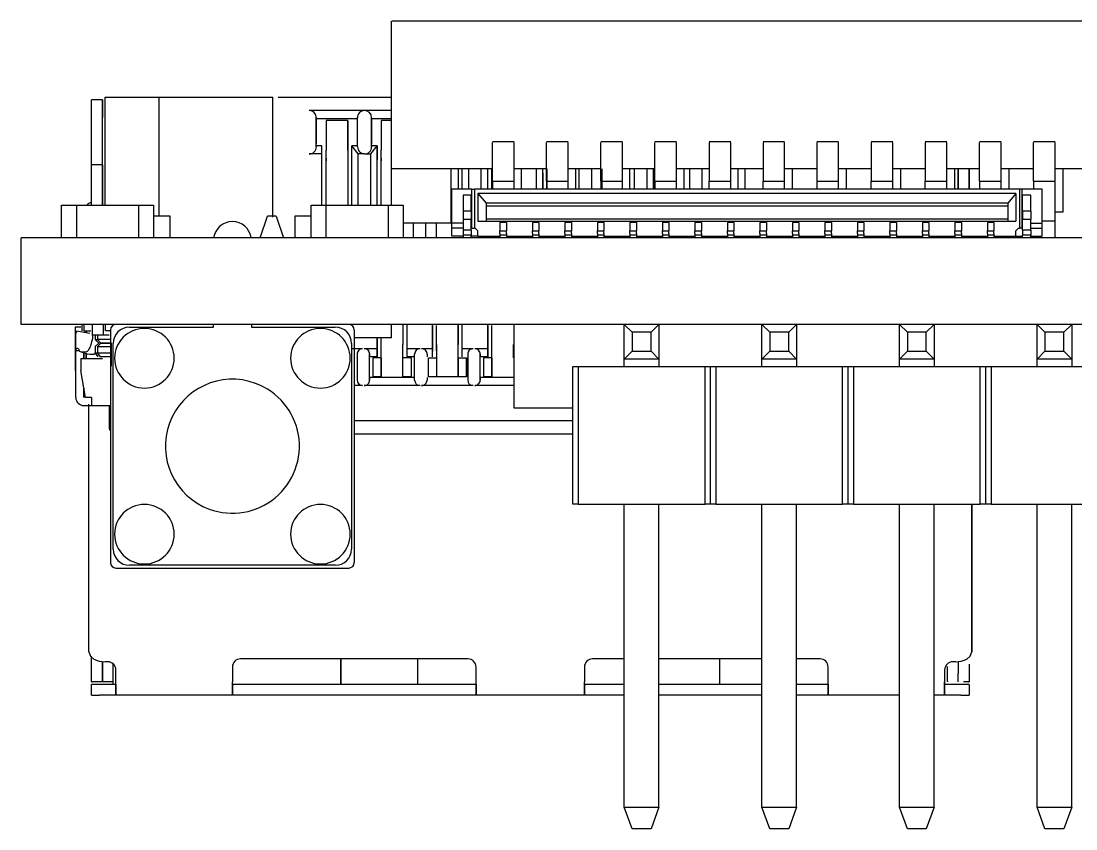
# Model space of a CAD drawing. Header units: millimetres. Extents: x 2 to 1109, y 2 to 430.
# Drawn here: x 72.52 to 91.99, y 259.17 to 274.09 of the extents above; entities that cross this region are included whole.
import ezdxf

# ---------------------------------------------------------------- set-up
doc = ezdxf.new("R2010")
doc.units = ezdxf.units.MM
doc.header["$LTSCALE"] = 0.5
doc.layers.add('几何体', color=7, linetype='Continuous')

msp = doc.modelspace()

# ---------------------------------------------------------------- linework, layer by layer
at = {"layer": '几何体'}
for p, q in [((79.362, 271.364), (79.362, 274.091)), ((94.466, 274.091), (79.366, 274.091)), ((74.021, 272.637), (73.821, 272.637)), ((73.821, 272.487), (73.821, 272.637)), ((74.021, 272.487), (74.021, 272.637)), ((74.021, 272.637), (74.021, 272.487)), ((74.071, 270.687), (74.071, 272.687)), ((74.071, 272.687), (75.071, 272.687)), ((75.071, 270.487), (75.071, 272.687)), ((75.071, 272.687), (77.171, 272.687)), ((77.171, 270.471), (77.171, 272.687)), ((77.171, 270.471), (77.171, 272.687)), ((77.266, 272.687), (79.362, 272.687)), ((73.821, 270.687), (73.821, 272.487)), ((74.021, 270.687), (74.021, 272.487)), ((74.021, 272.487), (74.021, 272.312)), ((78.861, 272.437), (77.841, 272.437)), ((79.362, 272.437), (78.861, 272.437)), ((74.021, 272.312), (74.021, 272.312)), ((77.971, 272.307), (77.971, 272.287)), ((77.971, 271.767), (77.971, 272.307)), ((78.731, 272.287), (77.971, 272.287)), ((77.971, 272.287), (77.971, 271.827)), ((78.551, 272.255), (78.151, 272.255)), ((78.151, 272.255), (78.151, 271.707)), ((78.551, 271.707), (78.551, 272.255)), ((78.551, 272.255), (78.551, 271.827)), ((78.731, 271.767), (78.731, 272.307)), ((78.991, 272.287), (78.991, 272.307)), ((78.991, 271.767), (78.991, 272.307)), ((79.362, 272.287), (78.991, 272.287)), ((78.991, 272.287), (78.991, 271.827)), ((79.362, 272.255), (79.171, 272.255)), ((79.171, 272.255), (79.171, 271.707)), ((81.623, 271.858), (81.223, 271.858)), ((81.223, 271.132), (81.223, 271.847)), ((81.623, 271.132), (81.623, 271.847)), ((82.623, 271.858), (82.223, 271.858)), ((82.223, 271.132), (82.223, 271.847)), ((82.623, 271.132), (82.623, 271.847)), ((83.623, 271.858), (83.223, 271.858)), ((83.223, 271.132), (83.223, 271.847)), ((83.623, 271.132), (83.623, 271.847)), ((84.623, 271.858), (84.223, 271.858)), ((84.223, 271.132), (84.223, 271.847)), ((84.623, 271.132), (84.623, 271.847)), ((85.623, 271.858), (85.223, 271.858)), ((85.223, 271.847), (85.223, 271.132)), ((85.623, 271.132), (85.623, 271.847)), ((86.612, 271.858), (86.223, 271.858)), ((86.223, 271.847), (86.223, 271.132)), ((86.612, 271.132), (86.612, 271.847)), ((87.612, 271.858), (87.212, 271.858)), ((87.212, 271.847), (87.212, 271.132)), ((87.612, 271.132), (87.612, 271.847)), ((88.612, 271.858), (88.212, 271.858)), ((88.212, 271.847), (88.212, 271.132)), ((88.612, 271.132), (88.612, 271.847)), ((89.612, 271.858), (89.212, 271.858)), ((89.212, 271.847), (89.212, 271.132)), ((89.612, 271.132), (89.612, 271.847)), ((90.612, 271.858), (90.212, 271.858)), ((90.212, 271.132), (90.212, 271.847)), ((90.612, 271.132), (90.612, 271.847)), ((91.612, 271.858), (91.212, 271.858)), ((91.212, 271.132), (91.212, 271.847)), ((91.612, 271.132), (91.612, 271.847)), ((77.971, 271.827), (77.971, 271.816)), ((77.971, 271.767), (77.971, 271.787)), ((78.076, 271.787), (77.971, 271.787)), ((77.971, 271.787), (77.971, 271.787)), ((78.076, 271.526), (78.076, 271.787)), ((78.076, 271.637), (78.076, 271.787)), ((78.151, 270.687), (78.151, 271.707)), ((78.551, 271.827), (78.551, 271.827)), ((78.551, 271.827), (78.551, 271.707)), ((78.551, 271.707), (78.551, 270.687)), ((78.551, 271.707), (78.551, 270.687)), ((78.746, 271.637), (78.626, 271.787)), ((78.626, 270.687), (78.626, 271.787)), ((78.731, 271.787), (78.626, 271.787)), ((78.976, 271.637), (79.096, 271.787)), ((78.991, 271.827), (78.991, 271.816)), ((78.991, 271.787), (78.991, 271.767)), ((79.096, 271.787), (78.991, 271.787)), ((78.991, 271.787), (78.991, 271.787)), ((79.096, 271.787), (79.096, 271.526)), ((79.096, 270.687), (79.096, 271.787)), ((79.171, 270.687), (79.171, 271.707)), ((78.076, 271.637), (77.841, 271.637)), ((78.076, 270.687), (78.076, 271.637)), ((78.151, 271.557), (78.151, 271.506)), ((78.151, 270.687), (78.151, 271.506)), ((78.861, 271.637), (78.746, 271.637)), ((78.746, 270.687), (78.746, 271.637)), ((78.861, 271.637), (78.976, 271.637)), ((78.976, 270.687), (78.976, 271.637)), ((79.171, 271.557), (79.171, 271.506)), ((79.171, 270.687), (79.171, 271.506)), ((74.021, 271.437), (73.821, 271.437)), ((78.076, 271.287), (78.076, 271.287)), ((79.096, 271.287), (79.096, 271.287)), ((81.223, 271.364), (79.362, 271.364)), ((79.362, 270.687), (79.362, 271.364)), ((80.462, 270.364), (80.462, 271.364)), ((80.591, 271.364), (80.591, 270.987)), ((80.591, 271.364), (80.591, 270.987)), ((80.666, 270.98), (80.666, 271.364)), ((80.786, 270.987), (80.786, 271.364)), ((81.016, 270.987), (81.016, 271.364)), ((81.136, 270.987), (81.136, 271.364)), ((81.136, 271.287), (81.136, 271.287)), ((81.211, 270.987), (81.211, 271.364)), ((82.223, 271.364), (81.623, 271.364)), ((81.762, 270.987), (81.762, 271.364)), ((82.036, 270.987), (82.036, 271.364)), ((82.156, 271.287), (82.156, 271.364)), ((82.156, 270.987), (82.156, 271.364)), ((82.156, 271.287), (82.156, 271.287)), ((82.156, 271.287), (82.156, 270.987)), ((82.231, 270.987), (82.231, 271.364)), ((83.223, 271.364), (82.623, 271.364)), ((82.762, 270.987), (82.762, 271.364)), ((82.826, 270.987), (82.826, 271.364)), ((83.056, 270.987), (83.056, 271.364)), ((83.176, 271.287), (83.176, 271.287)), ((83.251, 270.987), (83.251, 271.364)), ((84.223, 271.364), (83.623, 271.364)), ((83.762, 270.987), (83.762, 271.364)), ((83.846, 270.987), (83.846, 271.364)), ((84.076, 270.987), (84.076, 271.364)), ((84.196, 271.287), (84.196, 271.364)), ((84.196, 270.987), (84.196, 271.364)), ((84.196, 271.287), (84.196, 271.287)), ((84.196, 271.287), (84.196, 270.987)), ((85.223, 271.364), (84.623, 271.364)), ((84.762, 270.987), (84.762, 271.364)), ((84.866, 270.987), (84.866, 271.364)), ((85.096, 270.987), (85.096, 271.364)), ((86.223, 271.364), (85.623, 271.364)), ((85.762, 270.987), (85.762, 271.364)), ((85.886, 270.987), (85.886, 271.364)), ((87.212, 271.364), (86.612, 271.364)), ((86.762, 270.987), (86.762, 271.364)), ((88.212, 271.364), (87.612, 271.364)), ((87.762, 270.987), (87.762, 271.364)), ((89.212, 271.364), (88.612, 271.364)), ((88.762, 270.987), (88.762, 271.364)), ((90.212, 271.364), (89.612, 271.364)), ((89.762, 270.987), (89.762, 271.364)), ((89.821, 270.987), (89.821, 271.364)), ((89.821, 270.987), (89.821, 271.364)), ((89.821, 271.364), (89.821, 270.987)), ((90.021, 270.987), (90.021, 271.364)), ((90.021, 271.364), (90.021, 270.987)), ((90.021, 270.987), (90.021, 271.364)), ((91.212, 271.364), (90.612, 271.364)), ((90.762, 270.987), (90.762, 271.364)), ((92.212, 271.364), (91.612, 271.364)), ((91.762, 270.564), (91.762, 271.364)), ((81.223, 271.132), (81.223, 270.987)), ((81.223, 271.132), (81.623, 271.132)), ((81.623, 270.987), (81.623, 271.132)), ((82.223, 271.132), (82.623, 271.132)), ((82.223, 271.132), (82.223, 270.987)), ((82.623, 270.987), (82.623, 271.132)), ((83.223, 271.132), (83.623, 271.132)), ((83.223, 271.132), (83.223, 270.987)), ((83.623, 270.987), (83.623, 271.132)), ((84.223, 271.132), (84.223, 270.987)), ((84.223, 271.132), (84.623, 271.132)), ((84.623, 270.987), (84.623, 271.132)), ((85.223, 271.132), (85.623, 271.132)), ((85.223, 270.987), (85.223, 271.132)), ((85.623, 270.987), (85.623, 271.132)), ((86.223, 271.132), (86.612, 271.132)), ((86.223, 270.987), (86.223, 271.132)), ((86.612, 270.987), (86.612, 271.132)), ((87.212, 271.132), (87.212, 270.987)), ((87.212, 271.132), (87.612, 271.132)), ((87.612, 270.987), (87.612, 271.132)), ((88.212, 271.132), (88.612, 271.132)), ((88.212, 270.987), (88.212, 271.132)), ((88.612, 270.987), (88.612, 271.132)), ((89.212, 270.987), (89.212, 271.132)), ((89.212, 271.132), (89.612, 271.132)), ((89.612, 270.987), (89.612, 271.132)), ((90.212, 271.132), (90.612, 271.132)), ((90.212, 271.132), (90.212, 270.987)), ((90.612, 270.987), (90.612, 271.132)), ((91.212, 271.132), (91.212, 270.987)), ((91.212, 271.132), (91.612, 271.132)), ((91.612, 270.403), (91.612, 271.132)), ((80.471, 270.357), (80.471, 270.987)), ((80.841, 270.987), (80.471, 270.987)), ((80.831, 270.877), (80.681, 270.877)), ((80.681, 270.877), (80.681, 270.577)), ((80.831, 270.577), (80.831, 270.877)), ((80.841, 270.267), (80.841, 270.987)), ((80.841, 270.987), (80.891, 270.987)), ((80.891, 270.987), (80.891, 270.267)), ((90.951, 270.987), (80.891, 270.987)), ((80.956, 270.907), (80.956, 270.397)), ((90.886, 270.907), (80.956, 270.907)), ((80.956, 270.907), (81.106, 270.727)), ((90.886, 270.907), (90.736, 270.727)), ((90.886, 270.907), (90.886, 270.397)), ((90.951, 270.987), (90.951, 270.267)), ((91.001, 270.987), (90.951, 270.987)), ((91.001, 270.267), (91.001, 270.987)), ((91.371, 270.987), (91.001, 270.987)), ((91.161, 270.877), (91.011, 270.877)), ((91.011, 270.577), (91.011, 270.877)), ((91.161, 270.577), (91.161, 270.877)), ((91.371, 270.357), (91.371, 270.987)), ((73.266, 270.087), (73.266, 270.687)), ((73.266, 270.687), (73.541, 270.687)), ((73.541, 270.687), (74.691, 270.687)), ((73.541, 270.687), (73.541, 270.087)), ((74.691, 270.687), (74.691, 270.087)), ((74.691, 270.687), (74.966, 270.687)), ((74.966, 270.687), (74.966, 270.087)), ((77.874, 270.087), (77.874, 270.687)), ((77.874, 270.687), (78.149, 270.687)), ((78.149, 270.687), (79.299, 270.687)), ((78.149, 270.687), (78.149, 270.087)), ((79.299, 270.687), (79.299, 270.087)), ((79.299, 270.687), (79.574, 270.687)), ((79.574, 270.687), (79.574, 270.087)), ((90.736, 270.727), (81.106, 270.727)), ((81.106, 270.727), (81.106, 270.397)), ((81.106, 270.677), (90.736, 270.677)), ((90.736, 270.727), (90.736, 270.397)), ((75.272, 270.487), (74.966, 270.487)), ((75.272, 270.087), (75.272, 270.487)), ((76.935, 270.087), (77.071, 270.487)), ((77.231, 270.487), (77.071, 270.487)), ((77.231, 270.487), (77.367, 270.087)), ((77.231, 270.487), (77.367, 270.087)), ((77.231, 270.487), (77.231, 270.487)), ((77.572, 270.487), (77.572, 270.087)), ((77.874, 270.487), (77.572, 270.487)), ((80.831, 270.577), (80.681, 270.577)), ((80.681, 270.577), (80.681, 270.527)), ((80.681, 270.527), (80.681, 270.477)), ((80.831, 270.577), (80.831, 270.527)), ((80.831, 270.527), (80.831, 270.477)), ((91.161, 270.577), (91.011, 270.577)), ((91.011, 270.577), (91.011, 270.527)), ((91.011, 270.527), (91.011, 270.477)), ((91.161, 270.577), (91.161, 270.527)), ((91.161, 270.527), (91.161, 270.477)), ((91.612, 270.564), (91.762, 270.564)), ((79.574, 270.364), (80.462, 270.364)), ((79.766, 270.087), (79.766, 270.364)), ((79.996, 270.087), (79.996, 270.364)), ((80.191, 270.087), (80.191, 270.364)), ((80.191, 270.087), (80.191, 270.364)), ((80.681, 270.357), (80.471, 270.357)), ((80.471, 270.267), (80.471, 270.357)), ((80.681, 270.477), (80.681, 270.427)), ((80.831, 270.427), (80.681, 270.427)), ((80.681, 270.427), (80.681, 270.227)), ((80.831, 270.477), (80.831, 270.427)), ((80.831, 270.227), (80.831, 270.427)), ((80.841, 270.357), (80.831, 270.357)), ((80.956, 270.397), (90.886, 270.397)), ((81.106, 270.437), (90.736, 270.437)), ((81.481, 270.371), (81.361, 270.371)), ((81.361, 270.371), (81.361, 270.367)), ((81.481, 270.367), (81.361, 270.367)), ((81.361, 270.367), (81.361, 270.217)), ((81.481, 270.371), (81.481, 270.367)), ((81.481, 270.367), (81.481, 270.217)), ((82.081, 270.371), (81.961, 270.371)), ((81.961, 270.371), (81.961, 270.367)), ((82.081, 270.367), (81.961, 270.367)), ((81.961, 270.367), (81.961, 270.217)), ((82.081, 270.371), (82.081, 270.367)), ((82.081, 270.367), (82.081, 270.217)), ((82.681, 270.371), (82.561, 270.371)), ((82.561, 270.371), (82.561, 270.367)), ((82.681, 270.367), (82.561, 270.367)), ((82.561, 270.367), (82.561, 270.217)), ((82.681, 270.371), (82.681, 270.367)), ((82.681, 270.367), (82.681, 270.217)), ((83.281, 270.371), (83.161, 270.371)), ((83.161, 270.371), (83.161, 270.367)), ((83.281, 270.367), (83.161, 270.367)), ((83.161, 270.367), (83.161, 270.217)), ((83.281, 270.371), (83.281, 270.367)), ((83.281, 270.367), (83.281, 270.217)), ((83.881, 270.371), (83.761, 270.371)), ((83.761, 270.371), (83.761, 270.367)), ((83.881, 270.367), (83.761, 270.367)), ((83.761, 270.367), (83.761, 270.217)), ((83.881, 270.371), (83.881, 270.367)), ((83.881, 270.367), (83.881, 270.217)), ((84.481, 270.371), (84.361, 270.371)), ((84.361, 270.371), (84.361, 270.367)), ((84.481, 270.367), (84.361, 270.367)), ((84.361, 270.367), (84.361, 270.217)), ((84.481, 270.371), (84.481, 270.367)), ((84.481, 270.367), (84.481, 270.217)), ((85.081, 270.371), (84.961, 270.371)), ((84.961, 270.371), (84.961, 270.367)), ((85.081, 270.367), (84.961, 270.367)), ((84.961, 270.367), (84.961, 270.217)), ((85.081, 270.371), (85.081, 270.367)), ((85.081, 270.367), (85.081, 270.217)), ((85.681, 270.371), (85.561, 270.371)), ((85.561, 270.371), (85.561, 270.367)), ((85.681, 270.367), (85.561, 270.367)), ((85.561, 270.367), (85.561, 270.217)), ((85.681, 270.371), (85.681, 270.367)), ((85.681, 270.367), (85.681, 270.217)), ((86.281, 270.371), (86.161, 270.371)), ((86.161, 270.371), (86.161, 270.367)), ((86.281, 270.367), (86.161, 270.367)), ((86.161, 270.367), (86.161, 270.217)), ((86.281, 270.371), (86.281, 270.367)), ((86.281, 270.367), (86.281, 270.217)), ((86.881, 270.371), (86.761, 270.371)), ((86.761, 270.371), (86.761, 270.367)), ((86.881, 270.367), (86.761, 270.367)), ((86.761, 270.367), (86.761, 270.217)), ((86.881, 270.371), (86.881, 270.367)), ((86.881, 270.367), (86.881, 270.217)), ((87.481, 270.371), (87.361, 270.371)), ((87.361, 270.371), (87.361, 270.367)), ((87.481, 270.367), (87.361, 270.367)), ((87.361, 270.367), (87.361, 270.217)), ((87.481, 270.371), (87.481, 270.367)), ((87.481, 270.367), (87.481, 270.217)), ((88.081, 270.371), (87.961, 270.371)), ((87.961, 270.371), (87.961, 270.367)), ((88.081, 270.367), (87.961, 270.367)), ((87.961, 270.367), (87.961, 270.217)), ((88.081, 270.371), (88.081, 270.367)), ((88.081, 270.367), (88.081, 270.217)), ((88.681, 270.371), (88.561, 270.371)), ((88.561, 270.371), (88.561, 270.367)), ((88.681, 270.367), (88.561, 270.367)), ((88.561, 270.367), (88.561, 270.217)), ((88.681, 270.371), (88.681, 270.367)), ((88.681, 270.367), (88.681, 270.217)), ((89.281, 270.371), (89.161, 270.371)), ((89.161, 270.371), (89.161, 270.367)), ((89.281, 270.367), (89.161, 270.367)), ((89.161, 270.367), (89.161, 270.217)), ((89.281, 270.371), (89.281, 270.367)), ((89.281, 270.367), (89.281, 270.217)), ((89.881, 270.371), (89.761, 270.371)), ((89.761, 270.371), (89.761, 270.367)), ((89.881, 270.367), (89.761, 270.367)), ((89.761, 270.367), (89.761, 270.217)), ((89.881, 270.371), (89.881, 270.367)), ((89.881, 270.367), (89.881, 270.217)), ((90.481, 270.371), (90.361, 270.371)), ((90.361, 270.371), (90.361, 270.367)), ((90.481, 270.367), (90.361, 270.367)), ((90.361, 270.367), (90.361, 270.217)), ((90.481, 270.371), (90.481, 270.367)), ((90.481, 270.367), (90.481, 270.217)), ((91.001, 270.357), (91.011, 270.357)), ((91.011, 270.477), (91.011, 270.427)), ((91.161, 270.427), (91.011, 270.427)), ((91.011, 270.227), (91.011, 270.427)), ((91.161, 270.477), (91.161, 270.427)), ((91.161, 270.227), (91.161, 270.427)), ((91.161, 270.357), (91.371, 270.357)), ((91.371, 270.403), (91.612, 270.403)), ((91.371, 270.267), (91.371, 270.357)), ((91.612, 270.087), (91.612, 270.403)), ((80.681, 270.267), (80.471, 270.267)), ((80.471, 270.117), (80.471, 270.267)), ((80.681, 270.117), (80.471, 270.117)), ((80.831, 270.227), (80.681, 270.227)), ((80.681, 270.227), (80.681, 270.177)), ((80.681, 270.177), (80.681, 270.137)), ((80.831, 270.137), (80.681, 270.137)), ((80.681, 270.137), (80.681, 270.087)), ((80.841, 270.267), (80.831, 270.267)), ((80.831, 270.227), (80.831, 270.177)), ((80.831, 270.177), (80.831, 270.137)), ((80.831, 270.087), (80.831, 270.137)), ((80.956, 270.117), (80.831, 270.117)), ((80.841, 270.267), (80.891, 270.267)), ((80.906, 270.267), (80.891, 270.267)), ((80.956, 270.217), (80.906, 270.267)), ((80.956, 270.117), (80.956, 270.217)), ((80.956, 270.117), (81.361, 270.117)), ((81.211, 270.087), (81.211, 270.117)), ((81.223, 270.087), (81.223, 270.117)), ((81.361, 270.217), (81.481, 270.217)), ((81.361, 270.167), (81.361, 270.217)), ((81.361, 270.167), (81.361, 270.137)), ((81.481, 270.137), (81.361, 270.137)), ((81.361, 270.137), (81.361, 270.087)), ((81.481, 270.167), (81.481, 270.217)), ((81.481, 270.167), (81.481, 270.137)), ((81.481, 270.137), (81.481, 270.087)), ((81.481, 270.117), (81.961, 270.117)), ((81.623, 270.087), (81.623, 270.117)), ((81.661, 270.117), (81.661, 270.087)), ((81.781, 270.117), (81.781, 270.087)), ((81.961, 270.217), (82.081, 270.217)), ((81.961, 270.167), (81.961, 270.217)), ((81.961, 270.167), (81.961, 270.137)), ((82.081, 270.137), (81.961, 270.137)), ((81.961, 270.137), (81.961, 270.087)), ((82.081, 270.167), (82.081, 270.217)), ((82.081, 270.167), (82.081, 270.137)), ((82.081, 270.137), (82.081, 270.087)), ((82.081, 270.117), (82.561, 270.117)), ((82.223, 270.087), (82.223, 270.117)), ((82.261, 270.087), (82.261, 270.117)), ((82.381, 270.117), (82.381, 270.087)), ((82.561, 270.217), (82.681, 270.217)), ((82.561, 270.167), (82.561, 270.217)), ((82.561, 270.167), (82.561, 270.137)), ((82.681, 270.137), (82.561, 270.137)), ((82.561, 270.137), (82.561, 270.087)), ((82.681, 270.167), (82.681, 270.217)), ((82.681, 270.167), (82.681, 270.137)), ((82.681, 270.137), (82.681, 270.087)), ((82.681, 270.117), (83.161, 270.117)), ((82.861, 270.087), (82.861, 270.117)), ((82.981, 270.117), (82.981, 270.087)), ((83.161, 270.217), (83.281, 270.217)), ((83.161, 270.167), (83.161, 270.217)), ((83.161, 270.167), (83.161, 270.137)), ((83.281, 270.137), (83.161, 270.137)), ((83.161, 270.137), (83.161, 270.087)), ((83.281, 270.167), (83.281, 270.217)), ((83.281, 270.167), (83.281, 270.137)), ((83.281, 270.137), (83.281, 270.087)), ((83.281, 270.117), (83.761, 270.117)), ((83.461, 270.087), (83.461, 270.117)), ((83.581, 270.117), (83.581, 270.087)), ((83.623, 270.087), (83.623, 270.117)), ((83.761, 270.217), (83.881, 270.217)), ((83.761, 270.167), (83.761, 270.217)), ((83.761, 270.167), (83.761, 270.137)), ((83.881, 270.137), (83.761, 270.137)), ((83.761, 270.137), (83.761, 270.087)), ((83.881, 270.167), (83.881, 270.217)), ((83.881, 270.167), (83.881, 270.137)), ((83.881, 270.137), (83.881, 270.087)), ((83.881, 270.117), (84.361, 270.117)), ((84.061, 270.087), (84.061, 270.117)), ((84.181, 270.117), (84.181, 270.087)), ((84.223, 270.087), (84.223, 270.117)), ((84.361, 270.217), (84.481, 270.217)), ((84.361, 270.167), (84.361, 270.217)), ((84.361, 270.167), (84.361, 270.137)), ((84.481, 270.137), (84.361, 270.137)), ((84.361, 270.137), (84.361, 270.087)), ((84.481, 270.167), (84.481, 270.217)), ((84.481, 270.167), (84.481, 270.137)), ((84.481, 270.137), (84.481, 270.087)), ((84.481, 270.117), (84.961, 270.117)), ((84.623, 270.087), (84.623, 270.117)), ((84.661, 270.087), (84.661, 270.117)), ((84.781, 270.117), (84.781, 270.087)), ((84.961, 270.217), (85.081, 270.217)), ((84.961, 270.167), (84.961, 270.217)), ((84.961, 270.167), (84.961, 270.137)), ((85.081, 270.137), (84.961, 270.137)), ((84.961, 270.137), (84.961, 270.087)), ((85.081, 270.167), (85.081, 270.217)), ((85.081, 270.167), (85.081, 270.137)), ((85.081, 270.137), (85.081, 270.087)), ((85.081, 270.117), (85.561, 270.117)), ((85.223, 270.087), (85.223, 270.117)), ((85.261, 270.087), (85.261, 270.117)), ((85.381, 270.117), (85.381, 270.087)), ((85.561, 270.217), (85.681, 270.217)), ((85.561, 270.167), (85.561, 270.217)), ((85.561, 270.167), (85.561, 270.137)), ((85.681, 270.137), (85.561, 270.137)), ((85.561, 270.137), (85.561, 270.087)), ((85.681, 270.167), (85.681, 270.217)), ((85.681, 270.167), (85.681, 270.137)), ((85.681, 270.137), (85.681, 270.087)), ((85.681, 270.117), (86.161, 270.117)), ((85.861, 270.087), (85.861, 270.117)), ((85.981, 270.117), (85.981, 270.087)), ((86.161, 270.217), (86.281, 270.217)), ((86.161, 270.167), (86.161, 270.217)), ((86.161, 270.167), (86.161, 270.137)), ((86.281, 270.137), (86.161, 270.137)), ((86.161, 270.137), (86.161, 270.087)), ((86.281, 270.167), (86.281, 270.217)), ((86.281, 270.167), (86.281, 270.137)), ((86.281, 270.137), (86.281, 270.087)), ((86.281, 270.117), (86.761, 270.117)), ((86.461, 270.087), (86.461, 270.117)), ((86.581, 270.117), (86.581, 270.087)), ((86.612, 270.087), (86.612, 270.117)), ((86.761, 270.217), (86.881, 270.217)), ((86.761, 270.167), (86.761, 270.217)), ((86.761, 270.167), (86.761, 270.137)), ((86.881, 270.137), (86.761, 270.137)), ((86.761, 270.137), (86.761, 270.087)), ((86.881, 270.167), (86.881, 270.217)), ((86.881, 270.167), (86.881, 270.137)), ((86.881, 270.137), (86.881, 270.087)), ((86.881, 270.117), (87.361, 270.117)), ((87.061, 270.117), (87.061, 270.087)), ((87.181, 270.117), (87.181, 270.087)), ((87.212, 270.087), (87.212, 270.117)), ((87.361, 270.217), (87.481, 270.217)), ((87.361, 270.167), (87.361, 270.217)), ((87.361, 270.167), (87.361, 270.137)), ((87.481, 270.137), (87.361, 270.137)), ((87.361, 270.137), (87.361, 270.087)), ((87.481, 270.167), (87.481, 270.217)), ((87.481, 270.167), (87.481, 270.137)), ((87.481, 270.137), (87.481, 270.087)), ((87.481, 270.117), (87.961, 270.117)), ((87.612, 270.087), (87.612, 270.117)), ((87.661, 270.117), (87.661, 270.087)), ((87.781, 270.117), (87.781, 270.087)), ((87.961, 270.217), (88.081, 270.217)), ((87.961, 270.167), (87.961, 270.217)), ((87.961, 270.167), (87.961, 270.137)), ((88.081, 270.137), (87.961, 270.137)), ((87.961, 270.137), (87.961, 270.087)), ((88.081, 270.167), (88.081, 270.217)), ((88.081, 270.167), (88.081, 270.137)), ((88.081, 270.137), (88.081, 270.087)), ((88.081, 270.117), (88.561, 270.117)), ((88.212, 270.087), (88.212, 270.117)), ((88.261, 270.117), (88.261, 270.087)), ((88.381, 270.087), (88.381, 270.117)), ((88.561, 270.217), (88.681, 270.217)), ((88.561, 270.167), (88.561, 270.217)), ((88.561, 270.167), (88.561, 270.137)), ((88.681, 270.137), (88.561, 270.137)), ((88.561, 270.137), (88.561, 270.087)), ((88.681, 270.167), (88.681, 270.217)), ((88.681, 270.167), (88.681, 270.137)), ((88.681, 270.137), (88.681, 270.087)), ((88.681, 270.117), (89.161, 270.117)), ((88.861, 270.117), (88.861, 270.087)), ((88.981, 270.117), (88.981, 270.087)), ((89.161, 270.217), (89.281, 270.217)), ((89.161, 270.167), (89.161, 270.217)), ((89.161, 270.167), (89.161, 270.137)), ((89.281, 270.137), (89.161, 270.137)), ((89.161, 270.137), (89.161, 270.087)), ((89.281, 270.167), (89.281, 270.217)), ((89.281, 270.167), (89.281, 270.137)), ((89.281, 270.137), (89.281, 270.087)), ((89.281, 270.117), (89.761, 270.117)), ((89.461, 270.117), (89.461, 270.087)), ((89.581, 270.117), (89.581, 270.087)), ((89.612, 270.087), (89.612, 270.117)), ((89.761, 270.217), (89.881, 270.217)), ((89.761, 270.167), (89.761, 270.217)), ((89.761, 270.167), (89.761, 270.137)), ((89.881, 270.137), (89.761, 270.137)), ((89.761, 270.137), (89.761, 270.087)), ((89.881, 270.167), (89.881, 270.217)), ((89.881, 270.167), (89.881, 270.137)), ((89.881, 270.137), (89.881, 270.087)), ((89.881, 270.117), (90.361, 270.117)), ((90.061, 270.117), (90.061, 270.087)), ((90.181, 270.117), (90.181, 270.087)), ((90.212, 270.087), (90.212, 270.117)), ((90.361, 270.217), (90.481, 270.217)), ((90.361, 270.167), (90.361, 270.217)), ((90.361, 270.167), (90.361, 270.137)), ((90.481, 270.137), (90.361, 270.137)), ((90.361, 270.137), (90.361, 270.087)), ((90.481, 270.167), (90.481, 270.217)), ((90.481, 270.167), (90.481, 270.137)), ((90.481, 270.137), (90.481, 270.087)), ((90.481, 270.117), (90.886, 270.117)), ((90.612, 270.087), (90.612, 270.117)), ((90.886, 270.217), (90.936, 270.267)), ((90.886, 270.117), (90.886, 270.217)), ((90.886, 270.117), (91.011, 270.117)), ((90.936, 270.267), (90.951, 270.267)), ((91.001, 270.267), (90.951, 270.267)), ((91.001, 270.267), (91.011, 270.267)), ((91.161, 270.227), (91.011, 270.227)), ((91.011, 270.227), (91.011, 270.177)), ((91.011, 270.177), (91.011, 270.137)), ((91.161, 270.137), (91.011, 270.137)), ((91.011, 270.087), (91.011, 270.137)), ((91.161, 270.267), (91.371, 270.267)), ((91.161, 270.227), (91.161, 270.177)), ((91.161, 270.177), (91.161, 270.137)), ((91.161, 270.087), (91.161, 270.137)), ((91.161, 270.117), (91.371, 270.117)), ((91.212, 270.087), (91.212, 270.117)), ((91.371, 270.117), (91.371, 270.267)), ((72.521, 268.487), (72.521, 270.087)), ((73.691, 270.087), (72.521, 270.087)), ((134.931, 270.087), (73.691, 270.087)), ((73.691, 268.487), (72.521, 268.487)), ((73.521, 268.437), (73.521, 267.637)), ((73.621, 268.437), (73.521, 268.437)), ((73.792, 268.319), (73.551, 268.362)), ((73.64, 268.487), (73.64, 268.367)), ((73.64, 268.367), (73.64, 268.367)), ((73.68, 268.487), (73.68, 268.367)), ((73.68, 268.367), (73.81, 268.367)), ((73.68, 268.367), (73.68, 268.367)), ((163.366, 268.487), (73.691, 268.487)), ((73.721, 268.332), (73.721, 268.367)), ((73.721, 268.367), (73.721, 268.332)), ((73.81, 268.367), (73.81, 268.367)), ((73.84, 268.287), (73.84, 268.487)), ((73.84, 268.382), (73.84, 268.382)), ((74.04, 268.287), (74.04, 268.487)), ((74.08, 268.367), (74.08, 268.487)), ((74.175, 268.367), (74.08, 268.367)), ((74.08, 268.367), (74.08, 268.367)), ((74.172, 268.387), (74.172, 264.087)), ((74.522, 268.437), (76.072, 268.437)), ((76.072, 268.437), (76.072, 268.487)), ((76.772, 268.487), (76.772, 268.437)), ((76.772, 268.437), (78.322, 268.437)), ((78.672, 268.387), (78.672, 264.087)), ((79.361, 268.237), (79.361, 268.487)), ((79.571, 268.487), (79.571, 268.117)), ((79.571, 268.465), (79.571, 268.117)), ((79.646, 268.037), (79.646, 268.487)), ((80.116, 268.037), (80.116, 268.487)), ((80.116, 268.465), (80.116, 267.987)), ((80.191, 268.119), (80.191, 268.465)), ((80.591, 268.117), (80.591, 268.487)), ((80.591, 268.465), (80.591, 268.117)), ((80.666, 268.037), (80.666, 268.487)), ((81.136, 268.037), (81.136, 268.487)), ((81.136, 268.465), (81.136, 267.987)), ((81.211, 268.117), (81.211, 268.465)), ((81.621, 266.937), (81.621, 268.487)), ((83.803, 268.342), (83.657, 268.487)), ((83.657, 267.847), (83.657, 268.487)), ((83.803, 268.342), (83.803, 267.993)), ((84.152, 268.342), (83.803, 268.342)), ((84.297, 268.487), (84.152, 268.342)), ((84.152, 267.993), (84.152, 268.342)), ((84.297, 268.487), (84.297, 267.847)), ((86.343, 268.342), (86.197, 268.487)), ((86.197, 267.847), (86.197, 268.487)), ((86.343, 268.342), (86.343, 267.993)), ((86.692, 268.342), (86.343, 268.342)), ((86.837, 268.487), (86.692, 268.342)), ((86.692, 267.993), (86.692, 268.342)), ((86.837, 268.487), (86.837, 267.847)), ((88.883, 268.342), (88.737, 268.487)), ((88.737, 267.847), (88.737, 268.487)), ((88.883, 268.342), (88.883, 267.993)), ((89.232, 268.342), (88.883, 268.342)), ((89.377, 268.487), (89.232, 268.342)), ((89.232, 267.993), (89.232, 268.342)), ((89.377, 268.487), (89.377, 267.847)), ((91.423, 268.342), (91.277, 268.487)), ((91.277, 267.847), (91.277, 268.487)), ((91.423, 268.342), (91.423, 267.993)), ((91.772, 268.342), (91.423, 268.342)), ((91.917, 268.487), (91.772, 268.342)), ((91.772, 267.993), (91.772, 268.342)), ((91.917, 268.487), (91.917, 267.847)), ((73.521, 268.202), (73.521, 268.055)), ((73.531, 268.004), (73.531, 268.317)), ((74.04, 268.287), (73.84, 268.287)), ((73.89, 268.287), (73.89, 268.207)), ((73.89, 268.207), (73.931, 268.207)), ((73.891, 268.207), (73.955, 268.143)), ((73.93, 268.287), (73.93, 268.207)), ((74.172, 268.207), (73.93, 268.207)), ((73.931, 268.207), (73.995, 268.143)), ((74.147, 268.287), (74.04, 268.287)), ((74.182, 268.149), (74.182, 267.718)), ((79.361, 268.237), (78.672, 268.237)), ((79.096, 268.037), (79.096, 268.237)), ((79.096, 268.237), (79.096, 267.987)), ((79.171, 268.117), (79.171, 268.237)), ((73.521, 268.134), (73.521, 268.11)), ((73.521, 268.134), (73.521, 268.11)), ((73.521, 268.134), (73.521, 268.11)), ((73.521, 268.133), (73.521, 268.083)), ((73.521, 268.083), (73.521, 268.054)), ((73.521, 267.954), (73.521, 267.906)), ((73.531, 268.004), (73.596, 268.004)), ((73.531, 267.137), (73.531, 268.004)), ((73.612, 267.988), (73.742, 267.944)), ((73.681, 267.972), (73.681, 267.857)), ((73.681, 267.857), (73.681, 267.965)), ((73.721, 267.857), (73.721, 267.951)), ((73.721, 267.951), (73.721, 267.857)), ((73.89, 268.077), (73.89, 267.957)), ((73.89, 267.957), (73.94, 267.887)), ((73.93, 267.957), (73.89, 267.957)), ((73.955, 268.141), (73.891, 268.077)), ((73.93, 268.077), (73.93, 267.957)), ((73.93, 268.077), (74.182, 268.077)), ((73.93, 267.957), (73.98, 267.887)), ((74.182, 267.957), (73.93, 267.957)), ((73.995, 268.141), (73.931, 268.077)), ((73.955, 268.141), (73.964, 268.141)), ((73.995, 268.143), (74.182, 268.143)), ((74.182, 268.141), (73.995, 268.141)), ((74.222, 264.337), (74.222, 268.137)), ((78.622, 268.137), (78.622, 264.337)), ((78.826, 268.037), (78.626, 268.037)), ((79.096, 268.037), (78.856, 268.037)), ((79.096, 267.887), (79.096, 268.037)), ((79.096, 267.997), (79.096, 267.887)), ((79.096, 267.997), (79.096, 267.997)), ((79.096, 267.997), (79.096, 267.887)), ((79.096, 267.887), (79.096, 267.987)), ((79.171, 267.997), (79.171, 268.117)), ((79.171, 267.867), (79.171, 268.117)), ((79.571, 267.867), (79.571, 268.117)), ((79.571, 267.921), (79.571, 268.117)), ((79.886, 268.037), (79.646, 268.037)), ((79.646, 267.887), (79.646, 268.037)), ((80.116, 268.037), (79.916, 268.037)), ((80.116, 267.887), (80.116, 268.037)), ((80.116, 267.997), (80.116, 267.997)), ((80.191, 267.997), (80.191, 268.117)), ((80.591, 267.868), (80.591, 268.117)), ((80.866, 268.037), (80.666, 268.037)), ((80.666, 267.887), (80.666, 268.037)), ((81.136, 268.037), (80.896, 268.037)), ((81.136, 267.887), (81.136, 268.037)), ((81.136, 267.997), (81.136, 267.887)), ((81.136, 267.997), (81.136, 267.997)), ((81.136, 267.997), (81.136, 267.887)), ((81.136, 267.887), (81.136, 267.987)), ((81.211, 267.997), (81.211, 268.117)), ((81.211, 267.867), (81.211, 268.117)), ((81.611, 267.867), (81.611, 268.117)), ((81.611, 267.921), (81.611, 268.117)), ((83.803, 267.993), (83.657, 267.847)), ((83.803, 267.993), (84.152, 267.993)), ((84.297, 267.847), (84.152, 267.993)), ((86.343, 267.993), (86.197, 267.847)), ((86.343, 267.993), (86.692, 267.993)), ((86.837, 267.847), (86.692, 267.993)), ((88.883, 267.993), (88.737, 267.847)), ((88.883, 267.993), (89.232, 267.993)), ((89.377, 267.847), (89.232, 267.993)), ((91.423, 267.993), (91.277, 267.847)), ((91.423, 267.993), (91.772, 267.993)), ((91.917, 267.847), (91.772, 267.993)), ((73.621, 267.857), (73.621, 267.637)), ((73.621, 267.857), (74.021, 267.857)), ((74.182, 267.887), (73.98, 267.887)), ((78.701, 267.867), (78.701, 267.867)), ((78.726, 267.937), (78.726, 267.457)), ((78.956, 267.937), (78.956, 267.887)), ((78.956, 267.457), (78.956, 267.937)), ((79.096, 267.887), (78.956, 267.887)), ((79.021, 267.517), (79.021, 267.867)), ((79.171, 267.867), (79.021, 267.867)), ((79.171, 267.517), (79.171, 267.867)), ((79.171, 267.867), (79.171, 267.538)), ((79.171, 267.867), (79.171, 267.867)), ((79.571, 267.517), (79.571, 267.867)), ((79.721, 267.867), (79.571, 267.867)), ((79.786, 267.887), (79.646, 267.887)), ((79.721, 267.867), (79.721, 267.517)), ((79.786, 267.457), (79.786, 267.937)), ((80.016, 267.937), (80.016, 267.887)), ((80.041, 267.517), (80.041, 267.867)), ((80.041, 267.867), (80.191, 267.867)), ((80.591, 267.867), (80.591, 267.517)), ((80.591, 267.867), (80.741, 267.867)), ((80.741, 267.517), (80.741, 267.867)), ((80.741, 267.867), (80.741, 267.517)), ((80.741, 267.867), (80.741, 267.867)), ((80.766, 267.937), (80.766, 267.457)), ((80.996, 267.937), (80.996, 267.887)), ((80.996, 267.457), (80.996, 267.937)), ((81.136, 267.887), (80.996, 267.887)), ((81.061, 267.517), (81.061, 267.867)), ((81.211, 267.867), (81.061, 267.867)), ((81.211, 267.867), (81.211, 267.538)), ((81.211, 267.517), (81.211, 267.867)), ((81.211, 267.867), (81.211, 267.867)), ((84.297, 267.847), (83.657, 267.847)), ((83.657, 267.707), (83.657, 267.847)), ((84.297, 267.847), (84.297, 267.707)), ((86.837, 267.847), (86.197, 267.847)), ((86.197, 267.707), (86.197, 267.847)), ((86.837, 267.847), (86.837, 267.707)), ((89.377, 267.847), (88.737, 267.847)), ((88.737, 267.707), (88.737, 267.847)), ((89.377, 267.847), (89.377, 267.707)), ((91.917, 267.847), (91.277, 267.847)), ((91.277, 267.707), (91.277, 267.847)), ((91.917, 267.847), (91.917, 267.707)), ((73.712, 267.137), (73.621, 267.637)), ((82.707, 267.707), (82.807, 267.707)), ((82.707, 265.167), (82.707, 267.707)), ((82.807, 267.707), (82.807, 265.167)), ((82.807, 267.707), (85.147, 267.707)), ((85.147, 267.707), (85.247, 267.707)), ((85.147, 265.167), (85.147, 267.707)), ((85.247, 267.707), (85.347, 267.707)), ((85.247, 265.167), (85.247, 267.707)), ((85.347, 267.707), (85.347, 265.167)), ((85.347, 267.707), (87.687, 267.707)), ((87.687, 265.167), (87.687, 267.707)), ((87.687, 267.707), (87.787, 267.707)), ((87.787, 267.707), (87.887, 267.707)), ((87.787, 265.167), (87.787, 267.707)), ((87.887, 267.707), (87.887, 265.167)), ((87.887, 267.707), (90.227, 267.707)), ((90.227, 265.167), (90.227, 267.707)), ((90.227, 267.707), (90.327, 267.707)), ((90.327, 267.707), (90.327, 265.167)), ((90.327, 267.707), (90.427, 267.707)), ((90.427, 267.707), (90.427, 265.167)), ((90.427, 267.707), (92.767, 267.707)), ((78.701, 267.517), (78.701, 267.517)), ((79.786, 267.507), (78.956, 267.507)), ((78.956, 267.507), (78.956, 267.457)), ((79.171, 267.517), (79.021, 267.517)), ((79.171, 267.538), (79.171, 267.517)), ((79.721, 267.517), (79.571, 267.517)), ((80.016, 267.507), (80.016, 267.457)), ((80.191, 267.517), (80.041, 267.517)), ((80.591, 267.517), (80.191, 267.517)), ((80.741, 267.517), (80.591, 267.517)), ((80.741, 267.517), (80.741, 267.517)), ((81.611, 267.507), (80.996, 267.507)), ((80.996, 267.507), (80.996, 267.457)), ((81.211, 267.517), (81.061, 267.517)), ((81.211, 267.538), (81.211, 267.517)), ((73.681, 267.137), (73.681, 267.307)), ((73.681, 267.307), (73.681, 267.137)), ((78.826, 267.357), (78.672, 267.357)), ((79.886, 267.357), (78.856, 267.357)), ((80.866, 267.357), (79.916, 267.357)), ((81.621, 267.357), (80.896, 267.357)), ((73.681, 266.987), (73.818, 266.987)), ((73.821, 267.137), (73.712, 267.137)), ((73.771, 262.437), (73.771, 267.016)), ((73.821, 267.137), (73.821, 266.987)), ((73.821, 266.987), (74.172, 266.987)), ((74.146, 266.987), (74.146, 266.587)), ((82.707, 266.937), (81.621, 266.937)), ((82.707, 266.707), (78.672, 266.707)), ((82.707, 266.459), (78.672, 266.459)), ((73.771, 266.109), (73.771, 266.259)), ((82.807, 265.167), (82.707, 265.167)), ((82.807, 265.167), (85.147, 265.167)), ((83.657, 259.567), (83.657, 265.167)), ((84.297, 259.567), (84.297, 265.167)), ((85.247, 265.167), (85.147, 265.167)), ((85.347, 265.167), (85.247, 265.167)), ((85.347, 265.167), (87.687, 265.167)), ((86.197, 259.567), (86.197, 265.167)), ((86.837, 259.567), (86.837, 265.167)), ((87.787, 265.167), (87.687, 265.167)), ((87.887, 265.167), (87.787, 265.167)), ((87.887, 265.167), (90.227, 265.167)), ((88.737, 259.567), (88.737, 265.167)), ((89.377, 259.567), (89.377, 265.167)), ((90.071, 262.437), (90.071, 265.167)), ((90.071, 265.167), (90.071, 264.659)), ((90.327, 265.167), (90.227, 265.167)), ((90.427, 265.167), (90.327, 265.167)), ((90.427, 265.167), (92.767, 265.167)), ((91.277, 259.567), (91.277, 265.167)), ((91.917, 259.567), (91.917, 265.167)), ((73.771, 264.509), (73.771, 264.659)), ((90.071, 264.659), (90.071, 264.509)), ((90.071, 264.509), (90.071, 264.659)), ((90.071, 264.643), (90.071, 263.844)), ((90.071, 264.509), (90.071, 264.509)), ((74.272, 263.987), (78.572, 263.987)), ((78.322, 264.037), (74.522, 264.037)), ((90.071, 263.844), (90.071, 263.715)), ((90.071, 263.715), (90.071, 262.437)), ((73.821, 261.887), (73.821, 262.356)), ((80.771, 262.309), (76.571, 262.309)), ((76.571, 262.309), (76.571, 262.309)), ((78.421, 261.837), (78.421, 262.309)), ((78.421, 262.309), (78.421, 261.837)), ((79.841, 262.309), (79.841, 261.837)), ((79.841, 262.309), (79.841, 262.037)), ((83.657, 262.309), (83.071, 262.309)), ((83.071, 262.309), (83.071, 262.309)), ((86.197, 262.309), (84.297, 262.309)), ((85.421, 261.837), (85.421, 262.309)), ((87.271, 262.309), (86.837, 262.309)), ((74.021, 261.887), (74.021, 262.259)), ((74.021, 262.259), (74.021, 261.887)), ((74.021, 262.212), (74.021, 262.062)), ((74.121, 262.257), (74.071, 262.257)), ((74.221, 261.887), (74.221, 262.214)), ((76.421, 262.159), (76.421, 261.887)), ((76.421, 262.159), (76.421, 261.887)), ((80.921, 261.887), (80.921, 262.159)), ((82.921, 262.159), (82.921, 261.887)), ((82.921, 262.159), (82.921, 261.887)), ((87.421, 261.887), (87.421, 262.159)), ((89.621, 262.037), (89.621, 262.169)), ((89.771, 262.257), (89.721, 262.257)), ((89.721, 262.257), (89.721, 262.257)), ((89.821, 262.259), (89.821, 262.037)), ((90.021, 262.212), (90.021, 262.062)), ((74.021, 262.037), (74.021, 261.887)), ((74.271, 261.887), (74.271, 262.107)), ((79.841, 262.037), (79.841, 261.837)), ((89.571, 262.107), (89.571, 261.887)), ((89.571, 262.107), (89.571, 262.107)), ((89.571, 262.107), (89.571, 261.887)), ((89.621, 261.897), (89.621, 262.037)), ((89.821, 261.887), (89.821, 262.037)), ((90.021, 262.062), (90.021, 262.037)), ((90.021, 262.037), (90.021, 261.887)), ((73.821, 261.887), (73.831, 261.887)), ((73.821, 261.637), (73.821, 261.837)), ((73.971, 261.837), (73.821, 261.837)), ((74.018, 261.887), (73.831, 261.887)), ((74.121, 261.837), (73.971, 261.837)), ((74.221, 261.887), (74.021, 261.887)), ((74.263, 261.837), (74.121, 261.837)), ((74.221, 261.887), (74.221, 261.887)), ((74.221, 261.837), (74.221, 261.887)), ((74.263, 261.837), (74.263, 261.638)), ((74.271, 261.662), (74.271, 261.887)), ((74.271, 261.842), (74.271, 261.661)), ((76.421, 261.662), (76.421, 261.887)), ((76.421, 261.842), (76.421, 261.887)), ((76.43, 261.638), (76.43, 261.837)), ((76.571, 261.837), (76.43, 261.837)), ((80.771, 261.837), (76.571, 261.837)), ((80.913, 261.837), (80.771, 261.837)), ((80.913, 261.837), (80.913, 261.638)), ((80.921, 261.662), (80.921, 261.887)), ((80.921, 261.842), (80.921, 261.661)), ((82.921, 261.662), (82.921, 261.887)), ((82.921, 261.842), (82.921, 261.887)), ((82.93, 261.638), (82.93, 261.837)), ((83.071, 261.837), (82.93, 261.837)), ((83.657, 261.837), (83.071, 261.837)), ((86.197, 261.837), (84.297, 261.837)), ((87.271, 261.837), (86.837, 261.837)), ((87.413, 261.837), (87.271, 261.837)), ((87.413, 261.837), (87.413, 261.638)), ((87.421, 261.662), (87.421, 261.887)), ((87.421, 261.842), (87.421, 261.661)), ((89.571, 261.638), (89.571, 261.887)), ((89.571, 261.887), (89.571, 261.837)), ((89.571, 261.837), (89.571, 261.637)), ((89.871, 261.837), (89.571, 261.837)), ((89.621, 261.897), (89.621, 261.887)), ((90.021, 261.837), (89.871, 261.837)), ((90.011, 261.887), (89.919, 261.887)), ((90.011, 261.887), (90.021, 261.887)), ((90.021, 261.837), (90.021, 261.637)), ((73.821, 261.637), (73.971, 261.637)), ((74.121, 261.637), (73.971, 261.637)), ((74.263, 261.637), (74.121, 261.637)), ((76.43, 261.637), (74.263, 261.637)), ((76.571, 261.637), (76.43, 261.637)), ((80.771, 261.637), (76.571, 261.637)), ((80.913, 261.637), (80.771, 261.637)), ((82.93, 261.637), (80.913, 261.637)), ((83.071, 261.637), (82.93, 261.637)), ((83.657, 261.637), (83.071, 261.637)), ((86.197, 261.637), (84.297, 261.637)), ((87.271, 261.637), (86.837, 261.637)), ((87.413, 261.637), (87.271, 261.637)), ((88.737, 261.637), (87.413, 261.637)), ((89.571, 261.637), (89.377, 261.637)), ((89.871, 261.637), (89.571, 261.637)), ((89.871, 261.637), (90.021, 261.637)), ((83.803, 259.167), (83.657, 259.567)), ((83.657, 259.567), (84.297, 259.567)), ((84.297, 259.567), (84.152, 259.167)), ((86.343, 259.167), (86.197, 259.567)), ((86.197, 259.567), (86.837, 259.567)), ((86.837, 259.567), (86.692, 259.167)), ((88.737, 259.567), (89.377, 259.567)), ((88.883, 259.167), (88.737, 259.567)), ((89.377, 259.567), (89.232, 259.167)), ((91.423, 259.167), (91.277, 259.567)), ((91.277, 259.567), (91.917, 259.567)), ((91.917, 259.567), (91.772, 259.167)), ((84.152, 259.167), (83.803, 259.167)), ((86.692, 259.167), (86.343, 259.167)), ((89.232, 259.167), (88.883, 259.167)), ((91.772, 259.167), (91.423, 259.167))]:
    msp.add_line(p, q, dxfattribs=at)
at = {"layer": '几何体', "flags": 128}
for points in [[(73.821, 270.687), (73.821, 270.82), (73.821, 271.144), (73.821, 271.361), (73.821, 271.437)], [(74.021, 270.687), (74.021, 270.82), (74.021, 271.144), (74.021, 271.361), (74.021, 271.437), (74.021, 271.361), (74.021, 271.144), (74.021, 270.82), (74.021, 270.687)], [(73.521, 268.247), (73.521, 268.246), (73.521, 268.243), (73.521, 268.239), (73.521, 268.234), (73.521, 268.227), (73.521, 268.219), (73.521, 268.211), (73.521, 268.202)], [(73.521, 268.184), (73.521, 268.157), (73.521, 268.132), (73.521, 268.098), (73.521, 268.079), (73.521, 268.06), (73.521, 268.043), (73.521, 268.028), (73.521, 267.993)], [(73.551, 268.048), (73.564, 268.05), (73.574, 268.045), (73.583, 268.035), (73.589, 268.019), (73.601, 267.994), (73.611, 267.988), (73.615, 267.988), (73.711, 267.981), (73.718, 267.98), (73.721, 267.98), (73.735, 267.984), (73.75, 267.994), (73.765, 268.011), (73.78, 268.033), (73.794, 268.059), (73.804, 268.086), (73.808, 268.096), (73.813, 268.114), (73.819, 268.135), (73.83, 268.174), (73.839, 268.205), (73.844, 268.236), (73.845, 268.265), (73.841, 268.288)], [(73.521, 267.976), (73.521, 267.972), (73.521, 267.969), (73.521, 267.966), (73.521, 267.963), (73.521, 267.96), (73.521, 267.958), (73.521, 267.956), (73.521, 267.955)], [(73.521, 267.963), (73.521, 267.954), (73.521, 267.946), (73.521, 267.94), (73.521, 267.934), (73.521, 267.929), (73.521, 267.925), (73.521, 267.923), (73.521, 267.921)], [(73.531, 268.004), (73.536, 268.027), (73.551, 268.048)], [(73.742, 267.945), (73.796, 267.94), (73.865, 267.94), (73.888, 267.958), (73.89, 267.961)], [(80.191, 268.119), (80.191, 267.887), (80.191, 267.693), (80.191, 267.564), (80.191, 267.518)], [(80.591, 267.518), (80.591, 267.565), (80.591, 267.694), (80.591, 267.888), (80.591, 268.119)], [(73.521, 267.906), (73.521, 267.899), (73.521, 267.892), (73.521, 267.886), (73.521, 267.88), (73.521, 267.875), (73.521, 267.871), (73.521, 267.867), (73.521, 267.864)], [(73.531, 267.617), (73.531, 267.618), (73.531, 267.618), (73.531, 267.625)], [(73.771, 262.437), (73.802, 262.358), (73.866, 262.306), (73.912, 262.284), (73.963, 262.269), (74.017, 262.26), (74.071, 262.257)], [(89.771, 262.257), (89.824, 262.259), (89.878, 262.268), (89.93, 262.284), (89.978, 262.306), (90.042, 262.359), (90.071, 262.437)], [(74.271, 261.843), (74.271, 261.84), (74.269, 261.839), (74.263, 261.837)], [(76.43, 261.837), (76.423, 261.839), (76.422, 261.84), (76.421, 261.843)], [(80.921, 261.843), (80.921, 261.84), (80.919, 261.839), (80.913, 261.837)], [(82.93, 261.837), (82.923, 261.839), (82.922, 261.84), (82.921, 261.843)], [(87.421, 261.843), (87.421, 261.84), (87.419, 261.839), (87.413, 261.837)], [(74.271, 261.662), (74.269, 261.644), (74.263, 261.638)], [(76.43, 261.638), (76.423, 261.644), (76.421, 261.662)], [(80.921, 261.662), (80.919, 261.644), (80.913, 261.638)], [(82.93, 261.638), (82.923, 261.644), (82.921, 261.662)], [(87.421, 261.662), (87.419, 261.644), (87.413, 261.638)]]:
    msp.add_lwpolyline(points, dxfattribs=at)
at = {"layer": '几何体'}
for centre, radius, start, end in [((77.841, 272.307), 0.13, 0.0592, 89.9278), ((78.861, 272.308), 0.13, 89.818, 180.1929), ((78.861, 272.307), 0.13, 0.055, 89.9342), ((77.842, 271.767), 0.13, 269.8187, 0.1944), ((78.861, 271.768), 0.13, 180.0533, 269.9358), ((78.861, 271.767), 0.13, 269.8486, 0.1622), ((73.821, 270.637), 0.1, 90, 150), ((76.422, 270.037), 0.35, 90, 171.7868), ((76.422, 270.037), 0.35, 8.2132, 90), ((73.595, 268.315), 0.0637, 133.149, 177.9747), ((74.272, 268.387), 0.1, 90, 180), ((74.522, 268.137), 0.3, 90, 180), ((74.797, 267.862), 0.55, 360, 180), ((78.047, 267.862), 0.55, 0, 180), ((78.322, 268.137), 0.3, 0, 90), ((78.572, 268.387), 0.1, 0, 90), ((78.826, 267.938), 0.0998, 89.8866, 180.1171), ((78.857, 267.938), 0.0995, 359.6782, 90.3182), ((79.886, 267.938), 0.0998, 89.8708, 180.1329), ((79.917, 267.938), 0.0995, 359.6782, 90.3182), ((80.866, 267.938), 0.0998, 89.8866, 180.1171), ((80.897, 267.938), 0.0995, 359.6782, 90.3182), ((74.797, 267.862), 0.55, 180, 360), ((78.047, 267.862), 0.55, 180, 0), ((76.422, 266.237), 1.237, 69.754, 249.754), ((76.422, 266.237), 1.237, 249.754, 69.754), ((78.826, 267.457), 0.1, 180.0477, 269.9381), ((78.856, 267.457), 0.0997, 269.8533, 0.1603), ((79.886, 267.457), 0.1, 180.0475, 269.9383), ((79.916, 267.457), 0.0997, 269.8533, 0.1603), ((80.866, 267.457), 0.1, 180.0477, 269.9381), ((80.896, 267.457), 0.0997, 269.8533, 0.1603), ((73.681, 267.137), 0.15, 180, 270), ((74.246, 266.587), 0.1, 180, 222.5451), ((74.797, 264.612), 0.55, 360, 180), ((78.047, 264.612), 0.55, 0, 180), ((74.797, 264.612), 0.55, 180, 360), ((78.047, 264.612), 0.55, 180, 0), ((74.522, 264.337), 0.3, 180, 270), ((78.322, 264.337), 0.3, 270, 0), ((74.272, 264.087), 0.1, 180, 270), ((78.572, 264.087), 0.1, 270, 360), ((76.576, 262.154), 0.155, 91.7644, 178.2384), ((80.766, 262.154), 0.155, 1.7616, 88.2356), ((83.076, 262.154), 0.155, 91.7644, 178.2384), ((87.266, 262.154), 0.155, 1.7616, 88.2356), ((74.116, 262.102), 0.155, 1.7625, 88.2374), ((89.726, 262.102), 0.155, 91.7625, 178.2374), ((89.726, 262.102), 0.155, 91.7625, 178.2375)]:
    msp.add_arc(centre, radius, start, end, dxfattribs=at)

doc.saveas('drawing.dxf')
